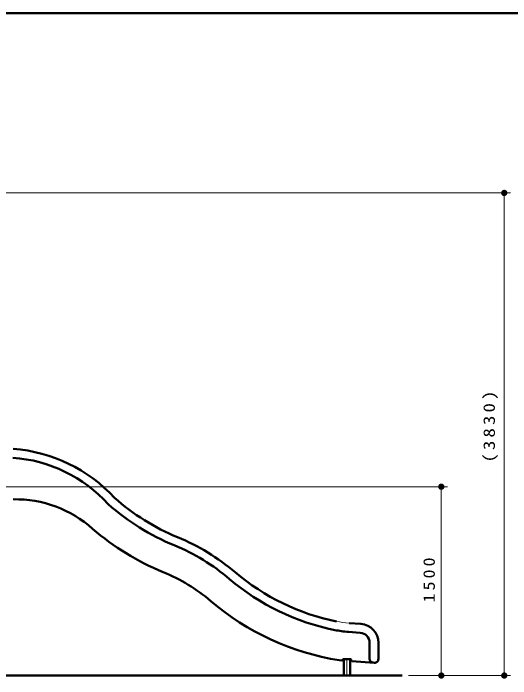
# Model space of a CAD drawing. Units: millimetres on the paper, scale 1:50. Extents: x -385 to 0, y -594 to 267.
# Drawn here: x -212.9 to -133.8, y -135.7 to -30 of the extents above; entities that cross this region are included whole.
import ezdxf

# ---------------------------------------------------------------- set-up
doc = ezdxf.new("R2010")
doc.units = ezdxf.units.MM
doc.linetypes.add('USER2', pattern=[6, 3, -1, 1, -1])
doc.layers.add('LY_1', color=140, linetype='Continuous', lineweight=50)
doc.styles.add('ＭＳ ゴシック', font='')
doc.styles.get('ＭＳ ゴシック').set_extended_font_data('MS Gothic')

# ---------------------------------------------------------------- blocks, each defined once
blk = doc.blocks.new('filled_dot')
at = {"color": 0, "linetype": 'Continuous', "lineweight": -2, "const_width": 1.25}
blk.add_lwpolyline([(-0.625, 0, 1), (0.625, 0, 1)], format="xyb", close=True, dxfattribs=at)

msp = doc.modelspace()

# ---------------------------------------------------------------- linework, layer by layer
at = {"layer": 'LY_1', "color": 7}
for p, q in [((0, -30), (-385, -30)), ((-151.062, -135.218), (-354.604, -135.218))]:
    msp.add_line(p, q, dxfattribs=at)
at = {"layer": 'LY_1', "color": 7, "lineweight": 13}
for p, q in [((-226.082, -58.541), (-133.869, -58.541)), ((-134.869, -58.541), (-134.869, -135.218)), ((-216.249, -105.218), (-143.869, -105.218)), ((-144.869, -105.218), (-144.869, -135.218)), ((-150.062, -135.218), (-133.869, -135.218)), ((-150.062, -135.218), (-143.869, -135.218))]:
    msp.add_line(p, q, dxfattribs=at)
at = {"layer": 'LY_1'}
for p, q in [((-159.527, -126.881), (-157.659, -127.012)), ((-159.625, -128.278), (-157.757, -128.409)), ((-156.269, -130.005), (-156.269, -132.564)), ((-154.869, -130.005), (-154.869, -132.578)), ((-161.084, -132.787), (-160.676, -132.816)), ((-160.469, -132.617), (-159.269, -132.617)), ((-160.369, -132.617), (-160.369, -135.218)), ((-159.369, -132.617), (-159.369, -135.218)), ((-159.169, -132.717), (-159.169, -132.828)), ((-159.076, -132.928), (-155.51, -133.177))]:
    msp.add_line(p, q, dxfattribs=at)
at = {"layer": 'LY_1', "color": 7, "linetype": 'USER2', "lineweight": 13}
msp.add_line((-159.869, -132.617), (-159.869, -135.218), dxfattribs=at)
at = {"layer": 'LY_1'}
for centre, radius, start, end in [((-214.533, -123.161), 24, 42.34811, 86.02278), ((-214.533, -123.161), 22.6, 42.15934, 86.02278), ((-212.524, -125.515), 18.3, 48.03465, 91.08034), ((-173.182, -80.218), 35.7, 228.59038, 247.62885), ((-173.182, -80.218), 37.1, 228.46958, 247.62885), ((-173.182, -80.218), 41.7, 229.45953, 247.62885), ((-199.825, -144.95), 34.3, 49.63904, 67.62885), ((-199.825, -144.95), 32.9, 49.63904, 67.62885), ((-199.825, -144.95), 28.3, 49.63904, 67.62885), ((-154.493, -91.611), 35.7, 229.63904, 258.64013), ((-154.493, -91.611), 37.1, 229.63904, 258.64013), ((-154.493, -91.611), 41.7, 229.63904, 260.90479), ((-157.869, -130.005), 3, 0, 86), ((-158.432, -111.22), 17.1, 258.64013, 266), ((-157.869, -130.005), 1.6, 0, 86), ((-160.669, -132.716), 0.1, 266, 0), ((-160.469, -132.717), 0.1, 90, 180), ((-159.269, -132.717), 0.1, 0, 90), ((-159.069, -132.828), 0.1, 180, 266), ((-155.669, -132.564), 0.6, 180, 266), ((-155.469, -132.578), 0.6, 266, 0)]:
    msp.add_arc(centre, radius, start, end, dxfattribs=at)
at = {"layer": 'LY_1', "color": 7, "lineweight": 13}
msp.add_arc((-158.432, -111.22), 15.7, 258.64013, 266, dxfattribs=at)

# ---------------------------------------------------------------- block references
at = {"layer": 'LY_1', "color": 7, "lineweight": 13, "xscale": 0.4, "yscale": 0.4}
for p, rotation in [((-134.869, -58.541), 270), ((-144.869, -105.218), 270), ((-144.869, -135.218), 90), ((-134.869, -135.218), 90)]:
    msp.add_blockref('filled_dot', p, dxfattribs=dict(at, rotation=rotation))

# ---------------------------------------------------------------- texts
at = {"layer": 'LY_1', "color": 7, "char_height": 1.833, "attachment_point": 8, "rotation": 90, "style": 'ＭＳ ゴシック'}
for s, insert in [('\\T1.33;\\W1.2;(3830)', (-135.869, -95.417)), ('\\T1.33;\\W1.15;1500', (-145.869, -119.797))]:
    msp.add_mtext(s, dxfattribs=dict(at, insert=insert))

doc.saveas('drawing.dxf')
